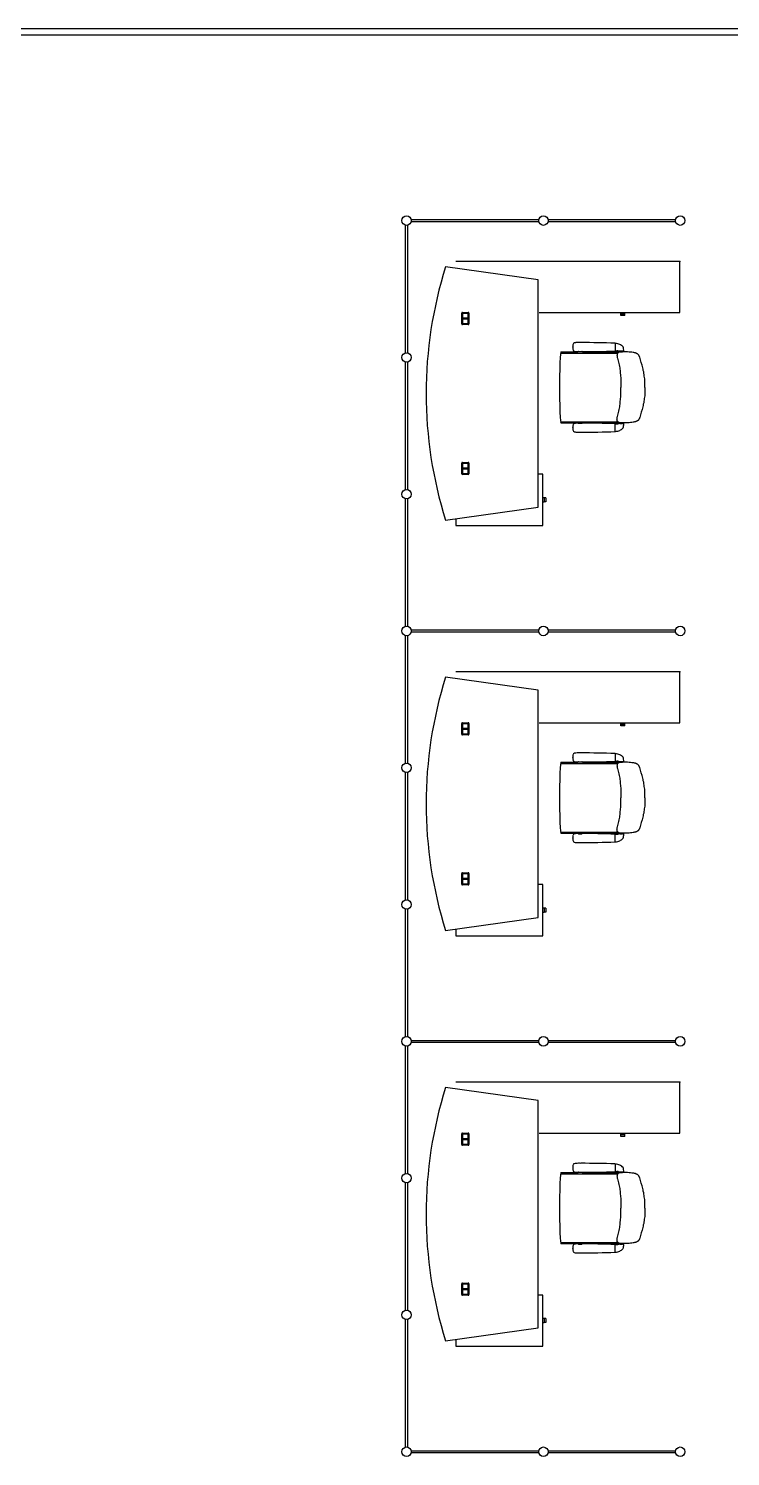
# Model space of a CAD drawing. Header units: millimetres. Extents: x 391350 to 515311, y -283575 to -199845.
# Drawn here: x 489763 to 495405, y -227256 to -215773 of the extents above; entities that cross this region are included whole.
import ezdxf

# ---------------------------------------------------------------- set-up
doc = ezdxf.new("R2010")
doc.units = ezdxf.units.MM

msp = doc.modelspace()

# ---------------------------------------------------------------- linework, layer by layer
at = {"color": 0}
for p, q in [((484737, -215773), (496184, -215773)), ((484737, -215823), (496184, -215823)), ((492793, -218381), (492793, -217356)), ((492810, -217356), (492810, -218381)), ((492839, -217310), (493864, -217310)), ((493864, -217327), (492839, -217327)), ((493939, -217310), (494964, -217310)), ((494964, -217327), (493939, -217327)), ((493859, -217793), (493116, -217689)), ((494999, -217647), (493199, -217647)), ((494999, -218057), (494999, -217647)), ((493859, -219623), (493859, -217793)), ((493251, -218056), (493297, -218056)), ((493869, -218057), (494999, -218057)), ((494523, -218070), (494523, -218057)), ((494557, -218070), (494557, -218057)), ((493245, -218148), (493245, -218062)), ((493251, -218064), (493251, -218146)), ((493297, -218154), (493251, -218154)), ((493252, -218064), (493252, -218105)), ((493297, -218103), (493252, -218103)), ((493252, -218105), (493297, -218105)), ((493297, -218105), (493252, -218105)), ((493252, -218146), (493252, -218105)), ((493252, -218107), (493297, -218107)), ((493295, -218062), (493253, -218062)), ((493253, -218063), (493295, -218063)), ((493253, -218148), (493295, -218148)), ((493295, -218148), (493253, -218148)), ((493297, -218146), (493297, -218064)), ((493297, -218064), (493297, -218105)), ((493297, -218105), (493297, -218146)), ((493303, -218062), (493303, -218148)), ((494557, -218070), (494523, -218070)), ((494523, -218082), (494523, -218070)), ((494556, -218082), (494523, -218082)), ((494556, -218082), (494556, -218070)), ((494041, -218376), (494044, -218383)), ((494043, -218373), (494177, -218373)), ((494046, -218383), (494500, -218383)), ((494138, -218335, 0), (494138, -218334, 0)), ((494138, -218335, 0), (494138, -218336, 0)), ((494181, -218371), (494181, -218371)), ((494184, -218370), (494210, -218370)), ((494214, -218371), (494214, -218371)), ((494217, -218373), (494508, -218373)), ((494478, -218305, 0), (494478, -218365, 0)), ((494478, -218305, 0), (494481, -218305, 0)), ((494478, -218365, 0), (494492, -218365, 0)), ((494547, -218369, 0), (494508, -218369, 0)), ((494513, -218369, 0), (494518, -218372, 0)), ((494518, -218369, 0), (494538, -218369, 0)), ((494518, -218372, 0), (494521, -218372, 0)), ((494522, -218369, 0), (494521, -218369, 0)), ((494521, -218372, 0), (494535, -218372, 0)), ((494534, -218369, 0), (494522, -218369, 0)), ((494534, -218369, 0), (494536, -218369, 0)), ((494535, -218372, 0), (494538, -218372, 0)), ((494543, -218369, 0), (494538, -218372, 0)), ((492793, -219481), (492793, -218456)), ((492810, -218456), (492810, -219481)), ((494718, -218659), (494718, -218659)), ((494718, -218659), (494718, -218659)), ((494041, -218942), (494044, -218935)), ((494043, -218945), (494177, -218945)), ((494046, -218935), (494500, -218935)), ((494181, -218946), (494181, -218946)), ((494184, -218948), (494210, -218948)), ((494214, -218946), (494214, -218946)), ((494217, -218945), (494508, -218945)), ((494478, -219013, 0), (494478, -218953, 0)), ((494478, -218953, 0), (494492, -218953, 0)), ((494547, -218949, 0), (494508, -218949, 0)), ((494513, -218949, 0), (494518, -218946, 0)), ((494518, -218946, 0), (494521, -218946, 0)), ((494518, -218949, 0), (494538, -218949, 0)), ((494521, -218946, 0), (494535, -218946, 0)), ((494522, -218949, 0), (494521, -218949, 0)), ((494534, -218949, 0), (494522, -218949, 0)), ((494534, -218949, 0), (494536, -218949, 0)), ((494535, -218946, 0), (494538, -218946, 0)), ((494543, -218949, 0), (494538, -218946, 0)), ((494138, -218983, 0), (494138, -218982, 0)), ((494138, -218983, 0), (494138, -218984, 0)), ((494478, -219013, 0), (494481, -219013, 0)), ((493245, -219354), (493245, -219268)), ((493251, -219262), (493297, -219262)), ((493251, -219270), (493251, -219352)), ((493252, -219270), (493252, -219311)), ((493297, -219309), (493252, -219309)), ((493252, -219311), (493297, -219311)), ((493297, -219311), (493252, -219311)), ((493252, -219352), (493252, -219311)), ((493252, -219313), (493297, -219313)), ((493295, -219268), (493253, -219268)), ((493253, -219269), (493295, -219269)), ((493297, -219270), (493297, -219311)), ((493297, -219352), (493297, -219270)), ((493297, -219311), (493297, -219352)), ((493303, -219268), (493303, -219354)), ((493297, -219360), (493251, -219360)), ((493253, -219354), (493295, -219354)), ((493295, -219354), (493253, -219354)), ((493896, -219358), (493859, -219358)), ((493896, -219769), (493896, -219358)), ((493909, -219547), (493896, -219547)), ((493909, -219547), (493909, -219581)), ((493921, -219547), (493909, -219547)), ((493921, -219547), (493921, -219580)), ((492793, -220581), (492793, -219556)), ((492810, -219556), (492810, -220581)), ((493116, -219727), (493859, -219623)), ((493909, -219581), (493896, -219581)), ((493921, -219580), (493909, -219580)), ((493199, -219716), (493199, -219769)), ((493199, -219769), (493896, -219769)), ((492793, -221681), (492793, -220656)), ((492810, -220656), (492810, -221681)), ((492839, -220610), (493864, -220610)), ((493864, -220627), (492839, -220627)), ((493939, -220610), (494964, -220610)), ((494964, -220627), (493939, -220627)), ((493859, -221093), (493116, -220989)), ((494999, -220947), (493199, -220947)), ((494999, -221357), (494999, -220947)), ((493859, -222923), (493859, -221093)), ((493245, -221448), (493245, -221362)), ((493251, -221356), (493297, -221356)), ((493251, -221364), (493251, -221446)), ((493252, -221364), (493252, -221405)), ((493295, -221362), (493253, -221362)), ((493253, -221363), (493295, -221363)), ((493297, -221446), (493297, -221364)), ((493297, -221364), (493297, -221405)), ((493303, -221362), (493303, -221448)), ((493869, -221357), (494999, -221357)), ((494523, -221370), (494523, -221357)), ((494557, -221370), (494523, -221370)), ((494523, -221382), (494523, -221370)), ((494556, -221382), (494523, -221382)), ((494556, -221382), (494556, -221370)), ((494557, -221370), (494557, -221357)), ((493297, -221454), (493251, -221454)), ((493297, -221403), (493252, -221403)), ((493252, -221405), (493297, -221405)), ((493297, -221405), (493252, -221405)), ((493252, -221446), (493252, -221405)), ((493252, -221407), (493297, -221407)), ((493253, -221448), (493295, -221448)), ((493295, -221448), (493253, -221448)), ((493297, -221405), (493297, -221446)), ((494478, -221605, 0), (494478, -221665, 0)), ((494478, -221605, 0), (494481, -221605, 0)), ((494041, -221676), (494044, -221683)), ((494043, -221673), (494177, -221673)), ((494046, -221683), (494500, -221683)), ((494138, -221635, 0), (494138, -221634, 0)), ((494138, -221635, 0), (494138, -221636, 0)), ((494181, -221671), (494181, -221671)), ((494184, -221670), (494210, -221670)), ((494214, -221671), (494214, -221671)), ((494217, -221673), (494508, -221673)), ((494478, -221665, 0), (494492, -221665, 0)), ((494547, -221669, 0), (494508, -221669, 0)), ((494513, -221669, 0), (494518, -221672, 0)), ((494518, -221669, 0), (494538, -221669, 0)), ((494518, -221672, 0), (494521, -221672, 0)), ((494522, -221669, 0), (494521, -221669, 0)), ((494521, -221672, 0), (494535, -221672, 0)), ((494534, -221669, 0), (494522, -221669, 0)), ((494534, -221669, 0), (494536, -221669, 0)), ((494535, -221672, 0), (494538, -221672, 0)), ((494543, -221669, 0), (494538, -221672, 0)), ((492793, -222781), (492793, -221756)), ((492810, -221756), (492810, -222781)), ((494718, -221959), (494718, -221959)), ((494718, -221959), (494718, -221959)), ((494041, -222242), (494044, -222235)), ((494043, -222245), (494177, -222245)), ((494046, -222235), (494500, -222235)), ((494138, -222283, 0), (494138, -222282, 0)), ((494138, -222283, 0), (494138, -222284, 0)), ((494181, -222246), (494181, -222246)), ((494184, -222248), (494210, -222248)), ((494214, -222246), (494214, -222246)), ((494217, -222245), (494508, -222245)), ((494478, -222313, 0), (494478, -222253, 0)), ((494478, -222253, 0), (494492, -222253, 0)), ((494547, -222249, 0), (494508, -222249, 0)), ((494513, -222249, 0), (494518, -222246, 0)), ((494518, -222246, 0), (494521, -222246, 0)), ((494518, -222249, 0), (494538, -222249, 0)), ((494521, -222246, 0), (494535, -222246, 0)), ((494522, -222249, 0), (494521, -222249, 0)), ((494534, -222249, 0), (494522, -222249, 0)), ((494534, -222249, 0), (494536, -222249, 0)), ((494535, -222246, 0), (494538, -222246, 0)), ((494543, -222249, 0), (494538, -222246, 0)), ((494478, -222313, 0), (494481, -222313, 0)), ((493245, -222654), (493245, -222568)), ((493251, -222562), (493297, -222562)), ((493251, -222570), (493251, -222652)), ((493252, -222570), (493252, -222611)), ((493297, -222609), (493252, -222609)), ((493252, -222611), (493297, -222611)), ((493297, -222611), (493252, -222611)), ((493252, -222652), (493252, -222611)), ((493252, -222613), (493297, -222613)), ((493295, -222568), (493253, -222568)), ((493253, -222569), (493295, -222569)), ((493297, -222570), (493297, -222611)), ((493297, -222652), (493297, -222570)), ((493297, -222611), (493297, -222652)), ((493303, -222568), (493303, -222654)), ((493297, -222660), (493251, -222660)), ((493253, -222654), (493295, -222654)), ((493295, -222654), (493253, -222654)), ((493896, -222658), (493859, -222658)), ((493896, -223069), (493896, -222658)), ((492793, -223881), (492793, -222856)), ((492810, -222856), (492810, -223881)), ((493909, -222847), (493896, -222847)), ((493909, -222881), (493896, -222881)), ((493909, -222847), (493909, -222881)), ((493921, -222847), (493909, -222847)), ((493921, -222880), (493909, -222880)), ((493921, -222847), (493921, -222880)), ((493116, -223027), (493859, -222923)), ((493199, -223016), (493199, -223069)), ((493199, -223069), (493896, -223069)), ((492839, -223910), (493864, -223910)), ((493939, -223910), (494964, -223910)), ((492793, -224981), (492793, -223956)), ((492810, -223956), (492810, -224981)), ((493864, -223927), (492839, -223927)), ((494964, -223927), (493939, -223927)), ((494999, -224247), (493199, -224247)), ((494999, -224657), (494999, -224247)), ((493859, -224393), (493116, -224289)), ((493859, -226223), (493859, -224393)), ((493245, -224748), (493245, -224662)), ((493251, -224656), (493297, -224656)), ((493251, -224664), (493251, -224746)), ((493252, -224664), (493252, -224705)), ((493297, -224703), (493252, -224703)), ((493252, -224705), (493297, -224705)), ((493297, -224705), (493252, -224705)), ((493252, -224746), (493252, -224705)), ((493252, -224707), (493297, -224707)), ((493295, -224662), (493253, -224662)), ((493253, -224663), (493295, -224663)), ((493297, -224746), (493297, -224664)), ((493297, -224664), (493297, -224705)), ((493297, -224705), (493297, -224746)), ((493303, -224662), (493303, -224748)), ((493869, -224657), (494999, -224657)), ((494523, -224670), (494523, -224657)), ((494557, -224670), (494523, -224670)), ((494523, -224682), (494523, -224670)), ((494556, -224682), (494523, -224682)), ((494556, -224682), (494556, -224670)), ((494557, -224670), (494557, -224657)), ((493297, -224754), (493251, -224754)), ((493253, -224748), (493295, -224748)), ((493295, -224748), (493253, -224748)), ((494138, -224935, 0), (494138, -224934, 0)), ((494138, -224935, 0), (494138, -224936, 0)), ((494478, -224905, 0), (494478, -224965, 0)), ((494478, -224905, 0), (494481, -224905, 0)), ((492793, -226081), (492793, -225056)), ((492810, -225056), (492810, -226081)), ((494041, -224976), (494044, -224983)), ((494043, -224973), (494177, -224973)), ((494046, -224983), (494500, -224983)), ((494181, -224971), (494181, -224971)), ((494184, -224970), (494210, -224970)), ((494214, -224971), (494214, -224971)), ((494217, -224973), (494508, -224973)), ((494478, -224965, 0), (494492, -224965, 0)), ((494547, -224969, 0), (494508, -224969, 0)), ((494513, -224969, 0), (494518, -224972, 0)), ((494518, -224969, 0), (494538, -224969, 0)), ((494518, -224972, 0), (494521, -224972, 0)), ((494522, -224969, 0), (494521, -224969, 0)), ((494521, -224972, 0), (494535, -224972, 0)), ((494534, -224969, 0), (494522, -224969, 0)), ((494534, -224969, 0), (494536, -224969, 0)), ((494535, -224972, 0), (494538, -224972, 0)), ((494543, -224969, 0), (494538, -224972, 0)), ((494718, -225259), (494718, -225259)), ((494718, -225259), (494718, -225259)), ((494041, -225542), (494044, -225535)), ((494043, -225545), (494177, -225545)), ((494046, -225535), (494500, -225535)), ((494138, -225583, 0), (494138, -225582, 0)), ((494138, -225583, 0), (494138, -225584, 0)), ((494181, -225546), (494181, -225546)), ((494184, -225548), (494210, -225548)), ((494214, -225546), (494214, -225546)), ((494217, -225545), (494508, -225545)), ((494478, -225613, 0), (494478, -225553, 0)), ((494478, -225553, 0), (494492, -225553, 0)), ((494478, -225613, 0), (494481, -225613, 0)), ((494547, -225549, 0), (494508, -225549, 0)), ((494513, -225549, 0), (494518, -225546, 0)), ((494518, -225546, 0), (494521, -225546, 0)), ((494518, -225549, 0), (494538, -225549, 0)), ((494521, -225546, 0), (494535, -225546, 0)), ((494522, -225549, 0), (494521, -225549, 0)), ((494534, -225549, 0), (494522, -225549, 0)), ((494534, -225549, 0), (494536, -225549, 0)), ((494535, -225546, 0), (494538, -225546, 0)), ((494543, -225549, 0), (494538, -225546, 0)), ((493251, -225862), (493297, -225862)), ((493245, -225954), (493245, -225868)), ((493251, -225870), (493251, -225952)), ((493297, -225960), (493251, -225960)), ((493252, -225870), (493252, -225911)), ((493297, -225909), (493252, -225909)), ((493252, -225911), (493297, -225911)), ((493297, -225911), (493252, -225911)), ((493252, -225952), (493252, -225911)), ((493252, -225913), (493297, -225913)), ((493295, -225868), (493253, -225868)), ((493253, -225869), (493295, -225869)), ((493253, -225954), (493295, -225954)), ((493295, -225954), (493253, -225954)), ((493297, -225870), (493297, -225911)), ((493297, -225952), (493297, -225870)), ((493297, -225911), (493297, -225952)), ((493303, -225868), (493303, -225954)), ((493896, -225958), (493859, -225958)), ((493896, -226369), (493896, -225958)), ((492793, -227181), (492793, -226156)), ((492810, -226156), (492810, -227181)), ((493909, -226147), (493896, -226147)), ((493909, -226181), (493896, -226181)), ((493909, -226147), (493909, -226181)), ((493921, -226147), (493909, -226147)), ((493921, -226180), (493909, -226180)), ((493921, -226147), (493921, -226180)), ((493116, -226327), (493859, -226223)), ((493199, -226316), (493199, -226369)), ((493199, -226369), (493896, -226369)), ((492839, -227210), (493864, -227210)), ((493864, -227227), (492839, -227227)), ((493939, -227210), (494964, -227210)), ((494964, -227227), (493939, -227227))]:
    msp.add_line(p, q, dxfattribs=at)
at = {"color": 0, "extrusion": (0, 0, -1), "flags": 128}
for points in [[(-494718, -218659), (-494718, -218648), (-494718, -218636), (-494718, -218625), (-494717, -218614), (-494717, -218602), (-494716, -218591), (-494714, -218580), (-494713, -218569), (-494712, -218557), (-494710, -218546), (-494708, -218535), (-494705, -218524), (-494703, -218513), (-494700, -218502), (-494698, -218492), (-494695, -218481), (-494688, -218459), (-494682, -218437), (-494676, -218415), (-494675, -218413), (-494674, -218410), (-494673, -218407), (-494671, -218405), (-494670, -218402), (-494668, -218400), (-494667, -218398), (-494665, -218396), (-494663, -218394), (-494661, -218392), (-494658, -218390), (-494656, -218389), (-494653, -218387), (-494651, -218386), (-494648, -218385), (-494646, -218384), (-494643, -218383), (-494641, -218382), (-494638, -218381), (-494635, -218380), (-494630, -218379), (-494624, -218378), (-494613, -218377), (-494601, -218376), (-494590, -218375), (-494579, -218374), (-494568, -218373), (-494557, -218373), (-494546, -218373), (-494540, -218373), (-494534, -218373), (-494528, -218373), (-494522, -218373), (-494519, -218374), (-494517, -218374), (-494514, -218375), (-494511, -218376), (-494509, -218377), (-494506, -218378), (-494504, -218380), (-494502, -218381), (-494500, -218383), (-494499, -218385), (-494498, -218386), (-494497, -218387), (-494496, -218388), (-494495, -218391), (-494495, -218393), (-494494, -218396), (-494494, -218399), (-494493, -218402), (-494494, -218405), (-494494, -218408), (-494494, -218411), (-494495, -218413), (-494496, -218419), (-494497, -218424), (-494500, -218435), (-494503, -218446), (-494506, -218457), (-494509, -218468), (-494511, -218479), (-494513, -218490), (-494515, -218501), (-494516, -218513), (-494518, -218524), (-494519, -218535), (-494520, -218546), (-494521, -218557), (-494522, -218569), (-494523, -218580), (-494524, -218591), (-494524, -218602), (-494525, -218614), (-494525, -218636), (-494525, -218659)], [(-494718, -221959), (-494718, -221948), (-494718, -221936), (-494718, -221925), (-494717, -221914), (-494717, -221902), (-494716, -221891), (-494714, -221880), (-494713, -221869), (-494712, -221857), (-494710, -221846), (-494708, -221835), (-494705, -221824), (-494703, -221813), (-494700, -221802), (-494698, -221792), (-494695, -221781), (-494688, -221759), (-494682, -221737), (-494676, -221715), (-494675, -221713), (-494674, -221710), (-494673, -221707), (-494671, -221705), (-494670, -221702), (-494668, -221700), (-494667, -221698), (-494665, -221696), (-494663, -221694), (-494661, -221692), (-494658, -221690), (-494656, -221689), (-494653, -221687), (-494651, -221686), (-494648, -221685), (-494646, -221684), (-494643, -221683), (-494641, -221682), (-494638, -221681), (-494635, -221680), (-494630, -221679), (-494624, -221678), (-494613, -221677), (-494601, -221676), (-494590, -221675), (-494579, -221674), (-494568, -221673), (-494557, -221673), (-494546, -221673), (-494540, -221673), (-494534, -221673), (-494528, -221673), (-494522, -221673), (-494519, -221674), (-494517, -221674), (-494514, -221675), (-494511, -221676), (-494509, -221677), (-494506, -221678), (-494504, -221680), (-494502, -221681), (-494500, -221683), (-494499, -221685), (-494498, -221686), (-494497, -221687), (-494496, -221688), (-494495, -221691), (-494495, -221693), (-494494, -221696), (-494494, -221699), (-494493, -221702), (-494494, -221705), (-494494, -221708), (-494494, -221711), (-494495, -221713), (-494496, -221719), (-494497, -221724), (-494500, -221735), (-494503, -221746), (-494506, -221757), (-494509, -221768), (-494511, -221779), (-494513, -221790), (-494515, -221801), (-494516, -221813), (-494518, -221824), (-494519, -221835), (-494520, -221846), (-494521, -221857), (-494522, -221869), (-494523, -221880), (-494524, -221891), (-494524, -221902), (-494525, -221914), (-494525, -221936), (-494525, -221959)], [(-494718, -225259), (-494718, -225248), (-494718, -225236), (-494718, -225225), (-494717, -225214), (-494717, -225202), (-494716, -225191), (-494714, -225180), (-494713, -225169), (-494712, -225157), (-494710, -225146), (-494708, -225135), (-494705, -225124), (-494703, -225113), (-494700, -225102), (-494698, -225092), (-494695, -225081), (-494688, -225059), (-494682, -225037), (-494676, -225015), (-494675, -225013), (-494674, -225010), (-494673, -225007), (-494671, -225005), (-494670, -225002), (-494668, -225000), (-494667, -224998), (-494665, -224996), (-494663, -224994), (-494661, -224992), (-494658, -224990), (-494656, -224989), (-494653, -224987), (-494651, -224986), (-494648, -224985), (-494646, -224984), (-494643, -224983), (-494641, -224982), (-494638, -224981), (-494635, -224980), (-494630, -224979), (-494624, -224978), (-494613, -224977), (-494601, -224976), (-494590, -224975), (-494579, -224974), (-494568, -224973), (-494557, -224973), (-494546, -224973), (-494540, -224973), (-494534, -224973), (-494528, -224973), (-494522, -224973), (-494519, -224974), (-494517, -224974), (-494514, -224975), (-494511, -224976), (-494509, -224977), (-494506, -224978), (-494504, -224980), (-494502, -224981), (-494500, -224983), (-494499, -224985), (-494498, -224986), (-494497, -224987), (-494496, -224988), (-494495, -224991), (-494495, -224993), (-494494, -224996), (-494494, -224999), (-494493, -225002), (-494494, -225005), (-494494, -225008), (-494494, -225011), (-494495, -225013), (-494496, -225019), (-494497, -225024), (-494500, -225035), (-494503, -225046), (-494506, -225057), (-494509, -225068), (-494511, -225079), (-494513, -225090), (-494515, -225101), (-494516, -225113), (-494518, -225124), (-494519, -225135), (-494520, -225146), (-494521, -225157), (-494522, -225169), (-494523, -225180), (-494524, -225191), (-494524, -225202), (-494525, -225214), (-494525, -225236), (-494525, -225259)]]:
    msp.add_lwpolyline(points, dxfattribs=at)
at = {"color": 0, "flags": 128}
for points in [[(494718, -218659), (494718, -218670), (494718, -218681), (494718, -218693), (494717, -218704), (494717, -218715), (494716, -218727), (494714, -218738), (494713, -218749), (494712, -218760), (494710, -218771), (494708, -218782), (494705, -218793), (494703, -218804), (494700, -218815), (494698, -218826), (494695, -218837), (494688, -218859), (494682, -218880), (494676, -218902), (494675, -218905), (494674, -218908), (494673, -218910), (494671, -218913), (494670, -218915), (494668, -218917), (494667, -218920), (494665, -218922), (494663, -218924), (494661, -218926), (494658, -218927), (494656, -218929), (494653, -218930), (494651, -218932), (494648, -218933), (494646, -218934), (494643, -218935), (494641, -218936), (494638, -218937), (494635, -218937), (494630, -218939), (494624, -218939), (494613, -218941), (494601, -218942), (494590, -218943), (494579, -218944), (494568, -218945), (494557, -218945), (494546, -218945), (494540, -218945), (494534, -218945), (494528, -218945), (494522, -218944), (494519, -218944), (494517, -218943), (494514, -218943), (494511, -218942), (494509, -218941), (494506, -218939), (494504, -218938), (494502, -218936), (494500, -218934), (494499, -218933), (494498, -218932), (494497, -218931), (494496, -218930), (494495, -218927), (494495, -218924), (494494, -218921), (494494, -218918), (494493, -218916), (494494, -218913), (494494, -218910), (494494, -218907), (494495, -218904), (494496, -218899), (494497, -218893), (494500, -218882), (494503, -218872), (494506, -218861), (494509, -218850), (494511, -218838), (494513, -218827), (494515, -218816), (494516, -218805), (494518, -218794), (494519, -218783), (494520, -218771), (494521, -218760), (494522, -218749), (494523, -218738), (494524, -218726), (494524, -218715), (494525, -218704), (494525, -218681), (494525, -218659)], [(494718, -221959), (494718, -221970), (494718, -221981), (494718, -221993), (494717, -222004), (494717, -222015), (494716, -222027), (494714, -222038), (494713, -222049), (494712, -222060), (494710, -222071), (494708, -222082), (494705, -222093), (494703, -222104), (494700, -222115), (494698, -222126), (494695, -222137), (494688, -222159), (494682, -222180), (494676, -222202), (494675, -222205), (494674, -222208), (494673, -222210), (494671, -222213), (494670, -222215), (494668, -222217), (494667, -222220), (494665, -222222), (494663, -222224), (494661, -222226), (494658, -222227), (494656, -222229), (494653, -222230), (494651, -222232), (494648, -222233), (494646, -222234), (494643, -222235), (494641, -222236), (494638, -222237), (494635, -222237), (494630, -222239), (494624, -222239), (494613, -222241), (494601, -222242), (494590, -222243), (494579, -222244), (494568, -222245), (494557, -222245), (494546, -222245), (494540, -222245), (494534, -222245), (494528, -222245), (494522, -222244), (494519, -222244), (494517, -222243), (494514, -222243), (494511, -222242), (494509, -222241), (494506, -222239), (494504, -222238), (494502, -222236), (494500, -222234), (494499, -222233), (494498, -222232), (494497, -222231), (494496, -222230), (494495, -222227), (494495, -222224), (494494, -222221), (494494, -222218), (494493, -222216), (494494, -222213), (494494, -222210), (494494, -222207), (494495, -222204), (494496, -222199), (494497, -222193), (494500, -222182), (494503, -222172), (494506, -222161), (494509, -222150), (494511, -222138), (494513, -222127), (494515, -222116), (494516, -222105), (494518, -222094), (494519, -222083), (494520, -222071), (494521, -222060), (494522, -222049), (494523, -222038), (494524, -222026), (494524, -222015), (494525, -222004), (494525, -221981), (494525, -221959)], [(494718, -225259), (494718, -225270), (494718, -225281), (494718, -225293), (494717, -225304), (494717, -225315), (494716, -225327), (494714, -225338), (494713, -225349), (494712, -225360), (494710, -225371), (494708, -225382), (494705, -225393), (494703, -225404), (494700, -225415), (494698, -225426), (494695, -225437), (494688, -225459), (494682, -225480), (494676, -225502), (494675, -225505), (494674, -225508), (494673, -225510), (494671, -225513), (494670, -225515), (494668, -225517), (494667, -225520), (494665, -225522), (494663, -225524), (494661, -225526), (494658, -225527), (494656, -225529), (494653, -225530), (494651, -225532), (494648, -225533), (494646, -225534), (494643, -225535), (494641, -225536), (494638, -225537), (494635, -225537), (494630, -225539), (494624, -225539), (494613, -225541), (494601, -225542), (494590, -225543), (494579, -225544), (494568, -225545), (494557, -225545), (494546, -225545), (494540, -225545), (494534, -225545), (494528, -225545), (494522, -225544), (494519, -225544), (494517, -225543), (494514, -225543), (494511, -225542), (494509, -225541), (494506, -225539), (494504, -225538), (494502, -225536), (494500, -225534), (494499, -225533), (494498, -225532), (494497, -225531), (494496, -225530), (494495, -225527), (494495, -225524), (494494, -225521), (494494, -225518), (494493, -225516), (494494, -225513), (494494, -225510), (494494, -225507), (494495, -225504), (494496, -225499), (494497, -225493), (494500, -225482), (494503, -225472), (494506, -225461), (494509, -225450), (494511, -225438), (494513, -225427), (494515, -225416), (494516, -225405), (494518, -225394), (494519, -225383), (494520, -225371), (494521, -225360), (494522, -225349), (494523, -225338), (494524, -225326), (494524, -225315), (494525, -225304), (494525, -225281), (494525, -225259)]]:
    msp.add_lwpolyline(points, dxfattribs=at)
at = {"color": 0}
for centre in [(492802, -217318), (493902, -217318), (495002, -217318), (492802, -218418), (492802, -219518), (492802, -220618), (493902, -220618), (495002, -220618), (492802, -221718), (492802, -222818), (492802, -223918), (493902, -223918), (495002, -223918), (492802, -225018), (492802, -226118), (492802, -227218), (493902, -227218), (495002, -227218)]:
    msp.add_circle(centre, 38, dxfattribs=at)
for centre, radius, start, end in [((496349, -218708), 3390, 162.5003, 197.4997), ((493251, -218062), 6, 90, 180), ((493297, -218062), 6, 0, 90), ((493251, -218148), 6, 180, 270), ((493253, -218064), 2, 90, 180), ((493253, -218146), 2, 180, 270), ((493253, -218064), 1.5, 90, 180), ((493253, -218146), 1.5, 180, 270), ((493295, -218064), 2, 0, 90), ((493295, -218064), 1.5, 0, 90), ((493295, -218146), 2, 270, 0), ((493295, -218146), 1.5, 270, 0), ((493297, -218148), 6, 270, 0), ((499037, -218659), 5006, 176.9154, 180), ((494046, -218390), 7, 90, 176.9154), ((494043, -218375), 2, 90, 205.8508), ((494375, -218336, 0), 237, 177.0251, 179.4324), ((494375, -218333, 0), 237, 180.5676, 182.9749), ((494199, -218327, 0), 59.9, 169.4704, 177.393), ((494199, -218343, 0), 59.9, 182.607, 190.5296), ((494162, -218319, 0), 22.5, 148.7282, 172.0131), ((494162, -218351, 0), 22.5, 187.9869, 211.2718), ((494154, -218314, 0), 13.7, 109.4299, 148.4709), ((494154, -218355, 0), 13.7, 211.5291, 250.5701), ((494163, -218337, 0), 37.4, 90.2124, 110.2593), ((494163, -218333, 0), 37.4, 249.7407, 269.7876), ((494188, -219561, 0), 1262, 89.2836, 91.1715), ((494188, -217109, 0), 1262, 268.8285, 270.7164), ((494177, -218368), 5, 270, 315), ((494184, -218375), 5, 90, 135), ((494217, -225199, 0), 6900, 87.8375, 90.1073), ((494217, -211471, 0), 6900, 269.8927, 272.1625), ((494210, -218375), 5, 45, 90), ((494217, -218368), 5, 225, 270), ((494477, -218305, 0), 0.8, 0, 87.8375), ((494477, -218365, 0), 0.8, 272.1625, 0), ((494481, -218375, 0), 70, 73.8763, 90), ((494492, -218400, 0), 35, 62.3396, 90), ((494473, -218404, 0), 100, 56.194, 73.8763), ((494508, -218389), 16, 62.0906, 90), ((494445, -218445, 0), 150, 48.8841, 56.194), ((494249, -218387, 0), 300, 3.7447, 10.4377), ((494249, -218387, 0), 300, 10.4377, 10.471), ((494543, -218333, 0), 0.5, 10.4377, 48.8841), ((494445, -218445, 0), 150, 48.8175, 48.8841), ((494547, -218367, 0), 1.5, 270, 3.7447), ((499037, -218659), 5006, 180, 183.0846), ((494046, -218928), 7, 183.0846, 270), ((494043, -218943), 2, 154.1492, 270), ((494375, -218984, 0), 237, 177.0251, 179.4324), ((494199, -218975, 0), 59.9, 169.4704, 177.393), ((494162, -218967, 0), 22.5, 148.7282, 172.0131), ((494154, -218962, 0), 13.7, 109.4299, 148.4709), ((494163, -218985, 0), 37.4, 90.2124, 110.2593), ((494188, -220209, 0), 1262, 89.2836, 91.1715), ((494177, -218950), 5, 45, 90), ((494184, -218943), 5, 225, 270), ((494217, -225847, 0), 6900, 87.8375, 90.1073), ((494210, -218943), 5, 270, 315), ((494217, -218950), 5, 90, 135), ((494477, -218953, 0), 0.8, 0, 87.8375), ((494492, -218918, 0), 35, 270, 297.6604), ((494508, -218929), 16, 270, 297.9094), ((494249, -218931, 0), 300, 349.5623, 356.2553), ((494547, -218950, 0), 1.5, 356.2553, 90), ((494375, -218981, 0), 237, 180.5676, 182.9749), ((494199, -218991, 0), 59.9, 182.607, 190.5296), ((494162, -218999, 0), 22.5, 187.9869, 211.2718), ((494154, -219003, 0), 13.7, 211.5291, 250.5701), ((494163, -218981, 0), 37.4, 249.7407, 269.7876), ((494188, -217757, 0), 1262, 268.8285, 270.7164), ((494217, -212119, 0), 6900, 269.8927, 272.1625), ((494477, -219013, 0), 0.8, 272.1625, 0), ((494481, -218943, 0), 70, 270, 286.1237), ((494473, -218914, 0), 100, 286.1237, 303.806), ((494445, -218872, 0), 150, 303.806, 311.1159), ((494445, -218872, 0), 150, 311.1159, 311.1825), ((494543, -218985, 0), 0.5, 311.1159, 349.5623), ((494249, -218931, 0), 300, 349.529, 349.5623), ((493251, -219268), 6, 90, 180), ((493253, -219270), 2, 90, 180), ((493253, -219270), 1.5, 90, 180), ((493295, -219270), 2, 0, 90), ((493295, -219270), 1.5, 0, 90), ((493297, -219268), 6, 0, 90), ((493251, -219354), 6, 180, 270), ((493253, -219352), 2, 180, 270), ((493253, -219352), 1.5, 180, 270), ((493295, -219352), 1.5, 270, 0), ((493295, -219352), 2, 270, 0), ((493297, -219354), 6, 270, 0), ((496349, -222008), 3390, 162.5003, 197.4997), ((493251, -221362), 6, 90, 180), ((493253, -221364), 2, 90, 180), ((493253, -221364), 1.5, 90, 180), ((493295, -221364), 2, 0, 90), ((493295, -221364), 1.5, 0, 90), ((493297, -221362), 6, 0, 90), ((493251, -221448), 6, 180, 270), ((493253, -221446), 2, 180, 270), ((493253, -221446), 1.5, 180, 270), ((493295, -221446), 2, 270, 0), ((493295, -221446), 1.5, 270, 0), ((493297, -221448), 6, 270, 0), ((494199, -221627, 0), 59.9, 169.4704, 177.393), ((494162, -221619, 0), 22.5, 148.7282, 172.0131), ((494154, -221614, 0), 13.7, 109.4299, 148.4709), ((494163, -221637, 0), 37.4, 90.2124, 110.2593), ((494188, -222861, 0), 1262, 89.2836, 91.1715), ((494217, -228499, 0), 6900, 87.8375, 90.1073), ((494477, -221605, 0), 0.8, 0, 87.8375), ((494481, -221675, 0), 70, 73.8763, 90), ((494473, -221704, 0), 100, 56.194, 73.8763), ((499037, -221959), 5006, 176.9154, 180), ((494046, -221690), 7, 90, 176.9154), ((494043, -221675), 2, 90, 205.8508), ((494375, -221636, 0), 237, 177.0251, 179.4324), ((494375, -221633, 0), 237, 180.5676, 182.9749), ((494199, -221643, 0), 59.9, 182.607, 190.5296), ((494162, -221651, 0), 22.5, 187.9869, 211.2718), ((494154, -221655, 0), 13.7, 211.5291, 250.5701), ((494163, -221633, 0), 37.4, 249.7407, 269.7876), ((494188, -220409, 0), 1262, 268.8285, 270.7164), ((494177, -221668), 5, 270, 315), ((494184, -221675), 5, 90, 135), ((494217, -214771, 0), 6900, 269.8927, 272.1625), ((494210, -221675), 5, 45, 90), ((494217, -221668), 5, 225, 270), ((494477, -221665, 0), 0.8, 272.1625, 0), ((494492, -221700, 0), 35, 62.3396, 90), ((494508, -221689), 16, 62.0906, 90), ((494445, -221745, 0), 150, 48.8841, 56.194), ((494249, -221687, 0), 300, 3.7447, 10.4377), ((494249, -221687, 0), 300, 10.4377, 10.471), ((494543, -221633, 0), 0.5, 10.4377, 48.8841), ((494445, -221745, 0), 150, 48.8175, 48.8841), ((494547, -221667, 0), 1.5, 270, 3.7447), ((499037, -221959), 5006, 180, 183.0846), ((494046, -222228), 7, 183.0846, 270), ((494043, -222243), 2, 154.1492, 270), ((494375, -222284, 0), 237, 177.0251, 179.4324), ((494375, -222281, 0), 237, 180.5676, 182.9749), ((494199, -222275, 0), 59.9, 169.4704, 177.393), ((494199, -222291, 0), 59.9, 182.607, 190.5296), ((494162, -222267, 0), 22.5, 148.7282, 172.0131), ((494162, -222299, 0), 22.5, 187.9869, 211.2718), ((494154, -222262, 0), 13.7, 109.4299, 148.4709), ((494163, -222285, 0), 37.4, 90.2124, 110.2593), ((494188, -223509, 0), 1262, 89.2836, 91.1715), ((494177, -222250), 5, 45, 90), ((494184, -222243), 5, 225, 270), ((494217, -229147, 0), 6900, 87.8375, 90.1073), ((494210, -222243), 5, 270, 315), ((494217, -222250), 5, 90, 135), ((494477, -222253, 0), 0.8, 0, 87.8375), ((494492, -222218, 0), 35, 270, 297.6604), ((494473, -222214, 0), 100, 286.1237, 303.806), ((494508, -222229), 16, 270, 297.9094), ((494445, -222172, 0), 150, 303.806, 311.1159), ((494249, -222231, 0), 300, 349.5623, 356.2553), ((494445, -222172, 0), 150, 311.1159, 311.1825), ((494543, -222285, 0), 0.5, 311.1159, 349.5623), ((494249, -222231, 0), 300, 349.529, 349.5623), ((494547, -222250, 0), 1.5, 356.2553, 90), ((494154, -222303, 0), 13.7, 211.5291, 250.5701), ((494163, -222281, 0), 37.4, 249.7407, 269.7876), ((494188, -221057, 0), 1262, 268.8285, 270.7164), ((494217, -215419, 0), 6900, 269.8927, 272.1625), ((494477, -222313, 0), 0.8, 272.1625, 0), ((494481, -222243, 0), 70, 270, 286.1237), ((493251, -222568), 6, 90, 180), ((493253, -222570), 2, 90, 180), ((493253, -222570), 1.5, 90, 180), ((493295, -222570), 2, 0, 90), ((493295, -222570), 1.5, 0, 90), ((493297, -222568), 6, 0, 90), ((493251, -222654), 6, 180, 270), ((493253, -222652), 2, 180, 270), ((493253, -222652), 1.5, 180, 270), ((493295, -222652), 1.5, 270, 0), ((493295, -222652), 2, 270, 0), ((493297, -222654), 6, 270, 0), ((496349, -225308), 3390, 162.5003, 197.4997), ((493251, -224662), 6, 90, 180), ((493253, -224664), 2, 90, 180), ((493253, -224664), 1.5, 90, 180), ((493295, -224664), 2, 0, 90), ((493295, -224664), 1.5, 0, 90), ((493297, -224662), 6, 0, 90), ((493251, -224748), 6, 180, 270), ((493253, -224746), 2, 180, 270), ((493253, -224746), 1.5, 180, 270), ((493295, -224746), 2, 270, 0), ((493295, -224746), 1.5, 270, 0), ((493297, -224748), 6, 270, 0), ((494375, -224936, 0), 237, 177.0251, 179.4324), ((494375, -224933, 0), 237, 180.5676, 182.9749), ((494199, -224927, 0), 59.9, 169.4704, 177.393), ((494199, -224943, 0), 59.9, 182.607, 190.5296), ((494162, -224919, 0), 22.5, 148.7282, 172.0131), ((494154, -224914, 0), 13.7, 109.4299, 148.4709), ((494163, -224937, 0), 37.4, 90.2124, 110.2593), ((494188, -226161, 0), 1262, 89.2836, 91.1715), ((494217, -231799, 0), 6900, 87.8375, 90.1073), ((494477, -224905, 0), 0.8, 0, 87.8375), ((494481, -224975, 0), 70, 73.8763, 90), ((494473, -225004, 0), 100, 56.194, 73.8763), ((494445, -225045, 0), 150, 48.8841, 56.194), ((494249, -224987, 0), 300, 3.7447, 10.4377), ((494249, -224987, 0), 300, 10.4377, 10.471), ((494543, -224933, 0), 0.5, 10.4377, 48.8841), ((494445, -225045, 0), 150, 48.8175, 48.8841), ((499037, -225259), 5006, 176.9154, 180), ((494046, -224990), 7, 90, 176.9154), ((494043, -224975), 2, 90, 205.8508), ((494162, -224951, 0), 22.5, 187.9869, 211.2718), ((494154, -224955, 0), 13.7, 211.5291, 250.5701), ((494163, -224933, 0), 37.4, 249.7407, 269.7876), ((494188, -223709, 0), 1262, 268.8285, 270.7164), ((494177, -224968), 5, 270, 315), ((494184, -224975), 5, 90, 135), ((494217, -218071, 0), 6900, 269.8927, 272.1625), ((494210, -224975), 5, 45, 90), ((494217, -224968), 5, 225, 270), ((494477, -224965, 0), 0.8, 272.1625, 0), ((494492, -225000, 0), 35, 62.3396, 90), ((494508, -224989), 16, 62.0906, 90), ((494547, -224967, 0), 1.5, 270, 3.7447), ((499037, -225259), 5006, 180, 183.0846), ((494046, -225528), 7, 183.0846, 270), ((494043, -225543), 2, 154.1492, 270), ((494375, -225584, 0), 237, 177.0251, 179.4324), ((494375, -225581, 0), 237, 180.5676, 182.9749), ((494199, -225575, 0), 59.9, 169.4704, 177.393), ((494199, -225591, 0), 59.9, 182.607, 190.5296), ((494162, -225567, 0), 22.5, 148.7282, 172.0131), ((494162, -225599, 0), 22.5, 187.9869, 211.2718), ((494154, -225562, 0), 13.7, 109.4299, 148.4709), ((494154, -225603, 0), 13.7, 211.5291, 250.5701), ((494163, -225585, 0), 37.4, 90.2124, 110.2593), ((494163, -225581, 0), 37.4, 249.7407, 269.7876), ((494188, -226809, 0), 1262, 89.2836, 91.1715), ((494188, -224357, 0), 1262, 268.8285, 270.7164), ((494177, -225550), 5, 45, 90), ((494184, -225543), 5, 225, 270), ((494217, -232447, 0), 6900, 87.8375, 90.1073), ((494217, -218719, 0), 6900, 269.8927, 272.1625), ((494210, -225543), 5, 270, 315), ((494217, -225550), 5, 90, 135), ((494477, -225553, 0), 0.8, 0, 87.8375), ((494477, -225613, 0), 0.8, 272.1625, 0), ((494481, -225543, 0), 70, 270, 286.1237), ((494492, -225518, 0), 35, 270, 297.6604), ((494473, -225514, 0), 100, 286.1237, 303.806), ((494508, -225529), 16, 270, 297.9094), ((494445, -225472, 0), 150, 303.806, 311.1159), ((494249, -225531, 0), 300, 349.5623, 356.2553), ((494445, -225472, 0), 150, 311.1159, 311.1825), ((494543, -225585, 0), 0.5, 311.1159, 349.5623), ((494249, -225531, 0), 300, 349.529, 349.5623), ((494547, -225550, 0), 1.5, 356.2553, 90), ((493251, -225868), 6, 90, 180), ((493297, -225868), 6, 0, 90), ((493251, -225954), 6, 180, 270), ((493253, -225870), 2, 90, 180), ((493253, -225952), 2, 180, 270), ((493253, -225870), 1.5, 90, 180), ((493253, -225952), 1.5, 180, 270), ((493295, -225870), 2, 0, 90), ((493295, -225870), 1.5, 0, 90), ((493295, -225952), 1.5, 270, 0), ((493295, -225952), 2, 270, 0), ((493297, -225954), 6, 270, 0)]:
    msp.add_arc(centre, radius, start, end, dxfattribs=at)
for p in [(494999, -217647), (494999, -220947), (494999, -224247)]:
    msp.add_point(p, dxfattribs=at)

doc.saveas('drawing.dxf')
